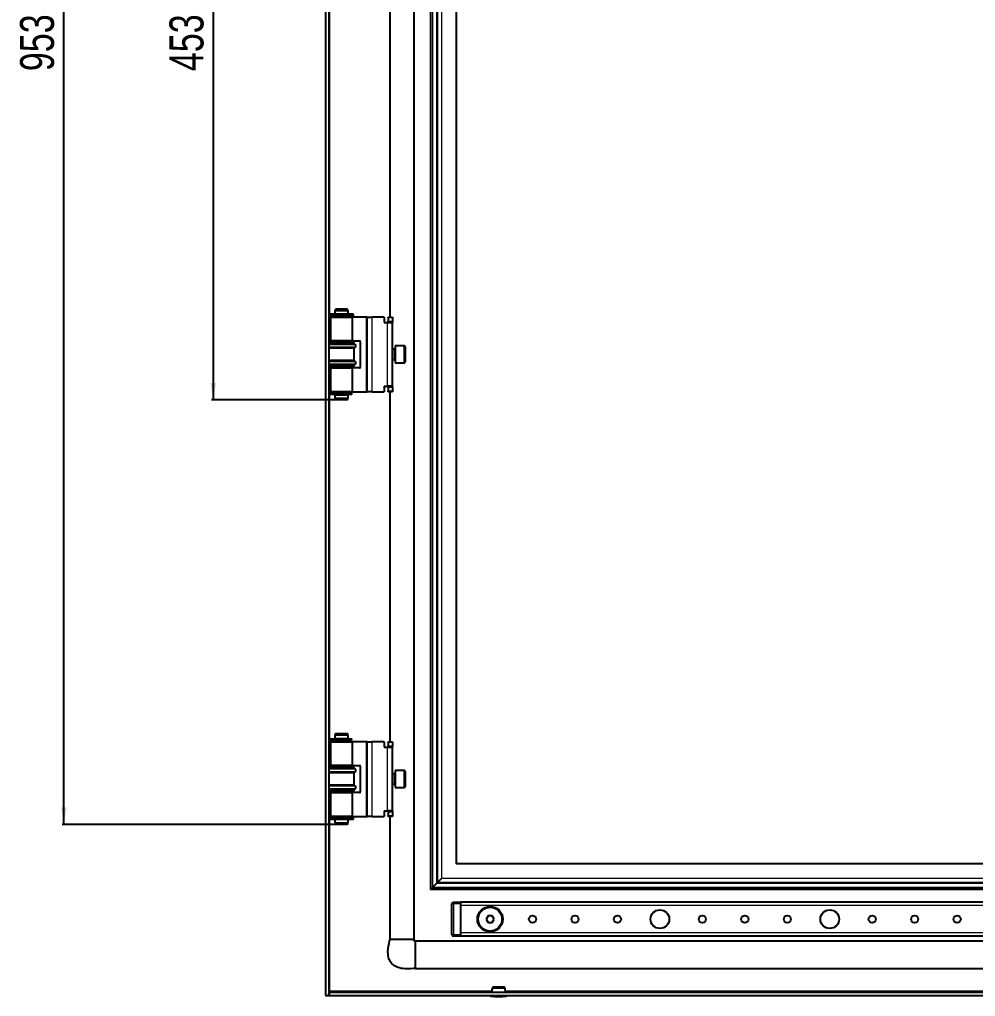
# Model space of a CAD drawing. Header units: millimetres. Extents: x -760 to 1814, y -649 to 978.
# Drawn here: x 676 to 1239, y -384 to 192 of the extents above; entities that cross this region are included whole.
import ezdxf

# ---------------------------------------------------------------- set-up
doc = ezdxf.new("R2010")
doc.units = ezdxf.units.MM
doc.layers.add('FORMAT', color=7, linetype='Continuous')
doc.styles.add('SLDTEXTSTYLE0', font='TXT', dxfattribs={"width": 0.75})
doc.dimstyles.new('SLDDIMSTYLE0', dxfattribs={"dimtxt": 20, "dimasz": 10, "dimexe": 0, "dimexo": 0.0625, "dimgap": 5, "dimtad": 2, "dimdec": 1, "dimrnd": 1e-09, "dimzin": 12, "dimdsep": 46, "dimtxsty": 'SLDTEXTSTYLE0', "dimsah": 1, "dimcen": 0.09, "dimadec": 0, "dimazin": 3, "dimtfac": 1, "dimtofl": 0, "dimtmove": 0, "dimatfit": 3, "dimfxl": 0, "dimfrac": 2, "dimtolj": 1, "dimtzin": 12, "dimarcsym": 0})

# ---------------------------------------------------------------- blocks, each defined once
blk = doc.blocks.new('_D_6')
at = {"layer": 'FORMAT'}
for p, q in [((862.29, 671.17), (701.22, 671.17)), ((702.22, -282.33), (702.22, 671.17)), ((862.29, -282.33), (701.22, -282.33))]:
    blk.add_line(p, q, dxfattribs=at)
for points in [[(702.22, 671.17), (700.68, 661.17), (703.76, 661.17)], [(702.22, -282.33), (703.76, -272.33), (700.68, -272.33)]]:
    blk.add_solid(points, dxfattribs=at)
at = {"layer": 'FORMAT', "insert": (676.44, 161.17), "char_height": 20, "attachment_point": 1, "rotation": 90, "style": 'SLDTEXTSTYLE0'}
blk.add_mtext('953,5', dxfattribs=at)
blk = doc.blocks.new('_D_10')
at = {"layer": 'FORMAT'}
for p, q in [((862.29, 421.17), (789.22, 421.17)), ((790.22, 421.17), (790.22, -32.33)), ((862.29, -32.33), (789.22, -32.33))]:
    blk.add_line(p, q, dxfattribs=at)
for points in [[(790.22, 421.17), (788.68, 411.17), (791.76, 411.17)], [(790.22, -32.33), (791.76, -22.33), (788.68, -22.33)]]:
    blk.add_solid(points, dxfattribs=at)
at = {"layer": 'FORMAT', "insert": (764.44, 161.17), "char_height": 20, "attachment_point": 1, "rotation": 90, "style": 'SLDTEXTSTYLE0'}
blk.add_mtext('453,5', dxfattribs=at)

msp = doc.modelspace()

# ---------------------------------------------------------------- linework, layer by layer
at = {"color": 7, "linetype": 'Continuous', "lineweight": 25}
for p, q in [((856.22, 771.92), (856.22, -383.08)), ((858.22, 771.92), (858.22, -383.08)), ((908.22, 738.92), (908.22, -350.08)), ((918.22, 709.42), (918.22, -320.58)), ((933.22, 694.42), (933.22, -305.58)), ((894.22, 372.42), (894.22, 16.42)), ((858.57, 18.12), (858.57, 17.22)), ((872.87, 18.12), (858.57, 18.12)), ((862.3, 21.17), (861.72, 20.17)), ((861.72, 20.17), (861.72, 18.17)), ((869.72, 20.17), (861.72, 20.17)), ((861.72, 18.17), (869.72, 18.17)), ((862.22, 18.17), (862.22, 18.12)), ((862.3, 21.17), (869.15, 21.17)), ((869.72, 20.17), (869.15, 21.17)), ((869.22, 18.12), (869.22, 18.17)), ((869.72, 18.17), (869.72, 20.17)), ((872.87, 17.22), (872.87, 18.12)), ((872.87, 17.22), (858.57, 17.22)), ((859.27, 16.42), (859.27, 2.42)), ((859.27, 16.42), (872.17, 16.42)), ((861.72, 17.17), (861.72, 16.42)), ((861.72, 17.17), (869.72, 17.17)), ((862.22, 17.22), (862.22, 17.17)), ((869.22, 17.17), (869.22, 17.22)), ((869.72, 16.42), (869.72, 17.17)), ((872.17, 2.42), (872.17, 16.42)), ((880.27, 16.42), (872.17, 16.42)), ((880.77, 16.42), (880.27, 16.42)), ((880.77, -27.58), (880.77, 16.42)), ((880.77, 16.42), (883.77, 16.42)), ((890.77, 16.42), (883.77, 16.42)), ((890.77, 16.42), (890.77, 13.12)), ((890.77, 13.12), (892.77, 13.12)), ((892.77, 13.12), (895.77, 13.12)), ((893.27, 16.42), (895.77, 16.42)), ((893.27, 15.92), (893.27, 16.42)), ((893.27, 15.92), (893.27, 13.92)), ((893.27, 13.42), (893.27, 13.92)), ((895.77, 13.42), (893.27, 13.42)), ((893.27, 13.42), (893.27, 13.12)), ((895.77, 16.42), (895.77, 15.92)), ((895.77, 15.92), (895.77, 13.92)), ((895.77, 13.92), (895.77, 13.42)), ((895.77, 13.12), (895.77, 13.42)), ((895.77, -24.28), (895.77, 13.12)), ((858.22, 1.42), (873.22, 1.42)), ((873.22, 0.82), (858.22, 0.82)), ((872.17, 2.42), (859.27, 2.42)), ((861.72, 2.42), (861.72, 1.42)), ((869.72, 1.42), (869.72, 2.42)), ((872.17, 2.42), (876.27, 2.42)), ((873.22, 0.82), (873.22, 1.42)), ((873.92, 0.14), (873.22, 0.82)), ((876.77, 1.92), (876.77, -13.08)), ((873.22, -1.98), (858.22, -1.98)), ((873.22, -1.98), (873.92, -1.29)), ((873.22, -9.18), (873.22, -1.98)), ((897.02, -2.58), (895.77, -2.58)), ((902.67, -0.58), (897.27, -0.58)), ((897.27, -0.58), (897.27, -9.9)), ((903.27, -1.18), (903.27, -9.38)), ((873.22, -9.18), (858.22, -9.18)), ((873.92, -9.86), (873.22, -9.18)), ((873.22, -11.98), (873.92, -11.29)), ((895.77, -8.58), (897.02, -8.58)), ((897.27, -9.9), (897.27, -10.58)), ((897.27, -10.58), (902.67, -10.58)), ((903.27, -9.38), (903.27, -9.98)), ((873.22, -11.98), (858.22, -11.98)), ((858.22, -12.58), (873.22, -12.58)), ((859.27, -13.58), (859.27, -27.58)), ((859.27, -13.58), (872.17, -13.58)), ((861.72, -12.58), (861.72, -13.58)), ((869.72, -13.58), (869.72, -12.58)), ((872.17, -27.58), (872.17, -13.58)), ((876.27, -13.58), (872.17, -13.58)), ((873.22, -12.58), (873.22, -11.98)), ((858.57, -28.38), (858.57, -29.28)), ((871.46, -28.38), (858.57, -28.38)), ((872.17, -27.58), (859.27, -27.58)), ((861.72, -27.58), (861.72, -28.33)), ((861.72, -28.33), (869.72, -28.33)), ((862.22, -28.33), (862.22, -28.38)), ((869.22, -28.38), (869.22, -28.33)), ((869.72, -28.33), (869.72, -27.58)), ((871.55, -28.38), (871.46, -28.38)), ((871.55, -29.28), (871.55, -28.38)), ((871.76, -28.38), (871.55, -28.38)), ((871.76, -29.28), (871.76, -28.38)), ((872.17, -27.58), (880.27, -27.58)), ((880.27, -27.58), (880.77, -27.58)), ((883.77, -27.58), (880.77, -27.58)), ((883.77, -27.58), (890.77, -27.58)), ((890.77, -24.28), (892.77, -24.28)), ((890.77, -24.28), (890.77, -27.58)), ((895.77, -24.28), (892.77, -24.28)), ((893.27, -24.28), (893.27, -24.58)), ((893.27, -24.58), (895.77, -24.58)), ((893.27, -25.08), (893.27, -24.58)), ((893.27, -25.08), (893.27, -27.08)), ((893.27, -27.58), (893.27, -27.08)), ((895.77, -27.58), (893.27, -27.58)), ((894.22, -27.58), (894.22, -233.58)), ((895.77, -24.58), (895.77, -24.28)), ((895.77, -24.58), (895.77, -25.08)), ((895.77, -25.08), (895.77, -27.08)), ((895.77, -27.08), (895.77, -27.58)), ((871.46, -29.28), (858.57, -29.28)), ((861.72, -29.33), (861.72, -31.33)), ((861.72, -29.33), (869.72, -29.33)), ((861.72, -31.33), (862.3, -32.33)), ((861.72, -31.33), (866.48, -31.33)), ((862.22, -29.28), (862.22, -29.33)), ((866.37, -32.33), (862.3, -32.33)), ((869.15, -32.33), (866.37, -32.33)), ((866.48, -31.33), (869.72, -31.33)), ((869.15, -32.33), (869.72, -31.33)), ((869.22, -29.33), (869.22, -29.28)), ((869.72, -31.33), (869.72, -29.33)), ((871.55, -29.28), (871.46, -29.28)), ((871.76, -29.28), (871.55, -29.28)), ((862.3, -228.83), (861.72, -229.83)), ((861.72, -229.83), (861.72, -231.83)), ((869.72, -229.83), (861.72, -229.83)), ((862.3, -228.83), (869.15, -228.83)), ((869.72, -229.83), (869.15, -228.83)), ((869.72, -231.83), (869.72, -229.83)), ((858.57, -231.88), (858.57, -232.78)), ((858.57, -231.88), (871.46, -231.88)), ((858.57, -232.78), (871.46, -232.78)), ((859.27, -233.58), (859.27, -247.58)), ((859.27, -233.58), (872.17, -233.58)), ((866.48, -231.83), (861.72, -231.83)), ((861.72, -232.83), (861.72, -233.58)), ((866.48, -232.83), (861.72, -232.83)), ((862.22, -231.83), (862.22, -231.88)), ((862.22, -232.78), (862.22, -232.83)), ((869.72, -231.83), (866.48, -231.83)), ((869.72, -232.83), (866.48, -232.83)), ((869.22, -231.88), (869.22, -231.83)), ((869.22, -232.83), (869.22, -232.78)), ((869.72, -233.58), (869.72, -232.83)), ((871.46, -231.88), (871.55, -231.88)), ((871.46, -232.78), (871.55, -232.78)), ((871.55, -232.78), (871.55, -231.88)), ((871.55, -231.88), (871.76, -231.88)), ((871.55, -232.78), (871.76, -232.78)), ((871.76, -232.78), (871.76, -231.88)), ((872.17, -247.58), (872.17, -233.58)), ((880.27, -233.58), (872.17, -233.58)), ((880.77, -233.58), (880.27, -233.58)), ((880.77, -233.58), (883.77, -233.58)), ((880.77, -277.58), (880.77, -233.58)), ((890.77, -233.58), (883.77, -233.58)), ((890.77, -233.58), (890.77, -236.88)), ((893.27, -233.58), (895.77, -233.58)), ((893.27, -234.08), (893.27, -233.58)), ((893.27, -234.08), (893.27, -236.08)), ((895.77, -233.58), (895.77, -234.08)), ((895.77, -234.08), (895.77, -236.08)), ((890.77, -236.88), (892.77, -236.88)), ((892.77, -236.88), (895.77, -236.88)), ((893.27, -236.58), (893.27, -236.08)), ((895.77, -236.58), (893.27, -236.58)), ((893.27, -236.58), (893.27, -236.88)), ((895.77, -236.08), (895.77, -236.58)), ((895.77, -236.88), (895.77, -236.58)), ((895.77, -274.28), (895.77, -236.88)), ((858.22, -248.58), (873.22, -248.58)), ((873.22, -249.18), (858.22, -249.18)), ((873.22, -251.98), (858.22, -251.98)), ((872.17, -247.58), (859.27, -247.58)), ((861.72, -247.58), (861.72, -248.58)), ((869.72, -248.58), (869.72, -247.58)), ((872.17, -247.58), (876.27, -247.58)), ((873.22, -249.18), (873.22, -248.58)), ((873.92, -249.86), (873.22, -249.18)), ((873.22, -251.98), (873.92, -251.29)), ((873.22, -259.18), (873.22, -251.98)), ((876.77, -248.08), (876.77, -263.08)), ((897.02, -252.58), (895.77, -252.58)), ((902.67, -250.58), (897.27, -250.58)), ((897.27, -250.58), (897.27, -260.58)), ((903.27, -251.18), (903.27, -259.98)), ((895.77, -258.58), (897.02, -258.58)), ((873.22, -259.18), (858.22, -259.18)), ((873.22, -261.98), (858.22, -261.98)), ((858.22, -262.58), (873.22, -262.58)), ((859.27, -263.58), (859.27, -277.58)), ((859.27, -263.58), (872.17, -263.58)), ((861.72, -262.58), (861.72, -263.58)), ((869.72, -263.58), (869.72, -262.58)), ((872.17, -277.58), (872.17, -263.58)), ((876.27, -263.58), (872.17, -263.58)), ((873.92, -259.86), (873.22, -259.18)), ((873.22, -261.98), (873.92, -261.29)), ((873.22, -262.58), (873.22, -261.98)), ((897.27, -260.58), (902.67, -260.58)), ((890.77, -274.28), (892.77, -274.28)), ((890.77, -274.28), (890.77, -277.58)), ((895.77, -274.28), (892.77, -274.28)), ((893.27, -274.28), (893.27, -274.58)), ((893.27, -274.58), (895.77, -274.58)), ((893.27, -275.08), (893.27, -274.58)), ((893.27, -275.08), (893.27, -277.08)), ((895.77, -274.58), (895.77, -274.28)), ((895.77, -274.58), (895.77, -275.08)), ((895.77, -275.08), (895.77, -277.08)), ((858.57, -278.38), (858.57, -279.28)), ((858.57, -278.38), (872.87, -278.38)), ((858.57, -279.28), (872.87, -279.28)), ((872.17, -277.58), (859.27, -277.58)), ((861.72, -277.58), (861.72, -278.33)), ((866.48, -278.33), (861.72, -278.33)), ((861.72, -279.33), (861.72, -281.33)), ((866.48, -279.33), (861.72, -279.33)), ((861.72, -281.33), (862.3, -282.33)), ((861.72, -281.33), (866.48, -281.33)), ((862.22, -278.33), (862.22, -278.38)), ((862.22, -279.28), (862.22, -279.33)), ((869.72, -278.33), (866.48, -278.33)), ((869.72, -279.33), (866.48, -279.33)), ((866.48, -281.33), (869.72, -281.33)), ((869.15, -282.33), (869.72, -281.33)), ((869.22, -278.38), (869.22, -278.33)), ((869.22, -279.33), (869.22, -279.28)), ((869.72, -278.33), (869.72, -277.58)), ((869.72, -281.33), (869.72, -279.33)), ((872.17, -277.58), (880.27, -277.58)), ((872.87, -279.28), (872.87, -278.38)), ((880.27, -277.58), (880.77, -277.58)), ((883.77, -277.58), (880.77, -277.58)), ((883.77, -277.58), (890.77, -277.58)), ((893.27, -277.58), (893.27, -277.08)), ((895.77, -277.58), (893.27, -277.58)), ((894.22, -277.58), (894.22, -350.08)), ((895.77, -277.08), (895.77, -277.58)), ((866.37, -282.33), (862.3, -282.33)), ((869.15, -282.33), (866.37, -282.33)), ((1573.22, -305.58), (933.22, -305.58)), ((924.63, -314.17), (922.32, -316.48)), ((919.22, -319.58), (918.22, -320.58)), ((1521.97, -320.58), (918.22, -320.58)), ((921.63, -317.17), (919.32, -319.48)), ((922.32, -316.48), (921.63, -317.17)), ((930.72, -347.08), (930.72, -329.08)), ((931.72, -328.08), (935.72, -328.08)), ((1515.72, -328.08), (935.72, -328.08)), ((935.72, -328.08), (935.72, -329.08)), ((935.72, -329.08), (935.72, -347.08)), ((935.72, -330.08), (935.72, -346.08)), ((952.07, -336.08), (950.91, -338.08)), ((950.91, -338.08), (952.07, -340.08)), ((954.38, -336.08), (952.07, -336.08)), ((955.53, -338.08), (954.38, -336.08)), ((954.38, -340.08), (955.53, -338.08)), ((952.07, -340.08), (954.38, -340.08)), ((935.72, -348.08), (931.72, -348.08)), ((935.72, -347.08), (935.72, -348.08)), ((1515.72, -348.08), (935.72, -348.08)), ((1515.72, -351.08), (909.22, -351.08)), ((909.22, -367.08), (1597.22, -367.08)), ((954.63, -378.46), (961.81, -378.46)), ((961.33, -378.08), (955.12, -378.08)), ((856.22, -383.08), (858.22, -383.08)), ((858.52, -381.08), (1647.92, -381.08)), ((858.52, -381.08), (858.52, -383.08)), ((858.52, -383.08), (1647.92, -383.08)), ((858.63, -381.08), (858.82, -380.48))]:
    msp.add_line(p, q, dxfattribs=at)
at = {"color": 8, "linetype": 'Continuous', "lineweight": 18}
for p, q in [((919.22, 708.42), (919.22, -319.58)), ((919.32, 708.32), (919.32, -319.48)), ((921.63, 706.01), (921.63, -317.17)), ((922.32, 705.32), (922.32, -316.48)), ((924.63, 703.01), (924.63, -314.17)), ((858.82, 18.12), (858.82, 370.72)), ((858.82, 1.42), (858.82, 17.22)), ((880.27, 16.42), (880.27, -27.58)), ((883.77, -27.58), (883.77, 16.42)), ((892.77, -24.28), (892.77, 13.12)), ((895.77, 15.92), (893.27, 15.92)), ((893.27, 13.92), (895.77, 13.92)), ((873.92, 0.14), (858.22, 0.14)), ((873.92, -1.29), (858.22, -1.29)), ((897.02, -8.58), (897.02, -2.58)), ((902.67, -9.9), (902.67, -0.58)), ((873.92, -9.86), (858.22, -9.86)), ((873.92, -11.29), (858.22, -11.29)), ((902.67, -10.58), (902.67, -9.9)), ((858.82, -28.38), (858.82, -12.58)), ((871.46, -29.28), (871.46, -28.38)), ((895.77, -25.08), (893.27, -25.08)), ((893.27, -27.08), (895.77, -27.08)), ((858.82, -231.88), (858.82, -29.28)), ((858.82, -248.58), (858.82, -232.78)), ((871.46, -231.88), (871.46, -232.78)), ((880.27, -233.58), (880.27, -277.58)), ((883.77, -277.58), (883.77, -233.58)), ((895.77, -234.08), (893.27, -234.08)), ((892.77, -274.28), (892.77, -236.88)), ((893.27, -236.08), (895.77, -236.08)), ((873.92, -249.86), (858.22, -249.86)), ((873.92, -251.29), (858.22, -251.29)), ((897.02, -252.99), (897.02, -252.58)), ((897.02, -258.58), (897.02, -252.99)), ((902.67, -260.58), (902.67, -250.58)), ((873.92, -259.86), (858.22, -259.86)), ((873.92, -261.29), (858.22, -261.29)), ((858.82, -278.38), (858.82, -262.58)), ((895.77, -275.08), (893.27, -275.08)), ((858.82, -380.48), (858.82, -279.28)), ((893.27, -277.08), (895.77, -277.08)), ((1581.82, -314.17), (924.63, -314.17)), ((1521.97, -319.58), (919.22, -319.58)), ((1521.97, -319.48), (919.32, -319.48)), ((1521.97, -317.17), (921.63, -317.17)), ((1521.97, -316.48), (922.32, -316.48)), ((930.72, -329.08), (931.72, -329.08)), ((931.72, -329.08), (931.72, -328.08)), ((931.72, -329.08), (931.72, -347.08)), ((935.72, -329.08), (931.72, -329.08)), ((1515.72, -330.08), (935.72, -330.08)), ((930.72, -347.08), (931.72, -347.08)), ((931.72, -347.08), (935.72, -347.08)), ((931.72, -348.08), (931.72, -347.08)), ((1515.72, -346.08), (935.72, -346.08)), ((954.18, -380.48), (858.82, -380.48)), ((953.36, -383.2), (963.08, -383.2)), ((953.47, -383.33), (962.97, -383.33)), ((1544.18, -380.48), (962.27, -380.48))]:
    msp.add_line(p, q, dxfattribs=at)
at = {"color": 7, "linetype": 'Continuous', "lineweight": 25}
for centre, radius in [((953.22, -338.08), 7.5), ((953.22, -338.08), 7), ((1053.22, -338.08), 5.5), ((1153.22, -338.08), 5.5), ((978.22, -338.08), 2.1), ((1003.22, -338.08), 2.1), ((1028.22, -338.08), 2.1), ((1078.22, -338.08), 2.1), ((1103.22, -338.08), 2.1), ((1128.22, -338.08), 2.1), ((1178.22, -338.08), 2.1), ((1203.22, -338.08), 2.1), ((1228.22, -338.08), 2.1)]:
    msp.add_circle(centre, radius, dxfattribs=at)
for centre, radius, start, end in [((873.22, -0.58), 1, 314.427, 45.573), ((876.27, 1.92), 0.5, 0, 90), ((897.02, -2.33), 0.25, 270, 360), ((902.67, -1.18), 0.6, 360, 90), ((873.22, -10.58), 1, 314.427, 45.573), ((897.02, -8.83), 0.25, 0, 90), ((902.67, -9.98), 0.6, 270, 0), ((876.27, -13.08), 0.5, 270, 0), ((873.22, -250.58), 1, 314.427, 45.573), ((876.27, -248.08), 0.5, 0, 90), ((897.02, -252.33), 0.25, 270, 0), ((902.67, -251.18), 0.6, 360, 90), ((897.02, -258.83), 0.25, 0, 90), ((873.22, -260.58), 1, 314.427, 45.573), ((876.27, -263.08), 0.5, 270, 0), ((902.67, -259.98), 0.6, 270, 0), ((931.72, -329.08), 1, 90, 180), ((931.72, -347.08), 1, 180, 270), ((960.34, -380.81), 6.18, 157.63457, 182.46578), ((955.12, -378.58), 0.5, 90, 166.61654), ((961.33, -378.58), 0.5, 13.38346, 90), ((956.1, -380.81), 6.18, 357.53422, 22.36543), ((979.13, -383.14), 25.77, 179.86102, 180.13898), ((953.49, -383.2), 0.126, 180, 263.97442), ((958.22, -338.33), 45.25, 263.97442, 269.9984), ((958.22, -338.33), 45.25, 270.0016, 276.02558), ((962.96, -383.2), 0.126, 276.02558, 0), ((937.32, -383.14), 25.77, 359.86102, 0.13898)]:
    msp.add_arc(centre, radius, start, end, dxfattribs=at)
for points, knots in [([(909.22, -367.08), (907.5, -367.25), (904.36, -367.55), (900.03, -367.03), (896.6, -365.61), (894.38, -363.29), (893.3, -360.52), (892.98, -357.48), (893.27, -353.91), (893.89, -351.43), (894.22, -350.08)], [0, 0, 0, 0, 0.176713, 0.320911, 0.440308, 0.54837, 0.6374, 0.738878, 0.858543, 1, 1, 1, 1]), ([(908.11, -350.08), (908.08, -350.08), (907.99, -350.08), (907.54, -350.08), (907.25, -350.08)], [0, 0, 0, 0, 0.350861, 1, 1, 1, 1]), ([(909.22, -351.24), (909.12, -351.23), (908.99, -351.21), (908.83, -351.14), (908.75, -351.08), (908.69, -351.02), (908.65, -350.94), (908.62, -350.87), (908.55, -350.7), (908.38, -350.62), (908.23, -350.39), (908.2, -350.19), (908.19, -350.08)], [0, 0, 0, 0, 0.146823, 0.202041, 0.247643, 0.28691, 0.323569, 0.360785, 0.40083, 0.628513, 0.79432, 1, 1, 1, 1]), ([(908.22, -350.08), (908.37, -350.3), (908.64, -350.71), (909.05, -350.96), (909.22, -351.08)], [0, 0, 0, 0, 0.5615605, 1, 1, 1, 1]), ([(909.22, -367.08), (909.22, -366.96), (909.22, -366.72), (909.22, -364.87), (909.22, -362.22), (909.22, -359.08), (909.22, -355.93), (909.22, -353.32), (909.22, -351.69), (909.22, -351.47), (909.22, -351.4)], [0, 0, 0, 0, 0.1338561, 0.2677122, 0.4015683, 0.5354244, 0.6692805, 0.8031366, 0.9369927, 1, 1, 1, 1]), ([(858.22, -383.08), (858.25, -382.64), (858.28, -382.08), (858.48, -381.52), (858.52, -381.4)], [0, 0, 0, 0, 0.773459, 1, 1, 1, 1]), ([(858.82, -380.48), (858.77, -380.64), (858.72, -380.79), (858.62, -381.01), (858.57, -381.08), (858.52, -381.08)], [0, 0, 0, 0, 0.5, 0.5, 1, 1, 1, 1])]:
    msp.add_open_spline(points, degree=3, knots=knots, dxfattribs=at)
for points in [[(895.2, -350.08), (894.92, -350.08), (894.35, -350.08), (894.27, -350.08), (894.22, -350.08)], [(897.65, -350.08), (897.17, -350.08), (896.2, -350.08), (895.53, -350.08), (895.2, -350.08)], [(901.22, -350.08), (900.6, -350.08), (899.34, -350.08), (898.22, -350.08), (897.65, -350.08)], [(904.79, -350.08), (904.23, -350.08), (903.11, -350.08), (901.85, -350.08), (901.22, -350.08)], [(907.25, -350.08), (906.91, -350.08), (906.25, -350.08), (905.28, -350.08), (904.79, -350.08)]]:
    msp.add_open_spline(points, degree=3, dxfattribs=at)

# ---------------------------------------------------------------- dimensions: what is measured, and where the dimension line sits
at = {"layer": 'FORMAT'}
for base, p1, p2, picture, middle in [((702.22, 671.17), (862.3, -282.33), (862.3, 671.17), '_D_6', (702.22, 194.42)), ((790.22, -32.33), (862.3, 421.17), (862.3, -32.33), '_D_10', (790.22, 194.42))]:
    dim = msp.add_linear_dim(base=base, p1=p1, p2=p2, angle=90, dimstyle='SLDDIMSTYLE0', dxfattribs=at)
    dim.commit()
    dim.dimension.update_dxf_attribs({"geometry": picture, "text_midpoint": middle, "dimtype": 160})

doc.saveas('drawing.dxf')
